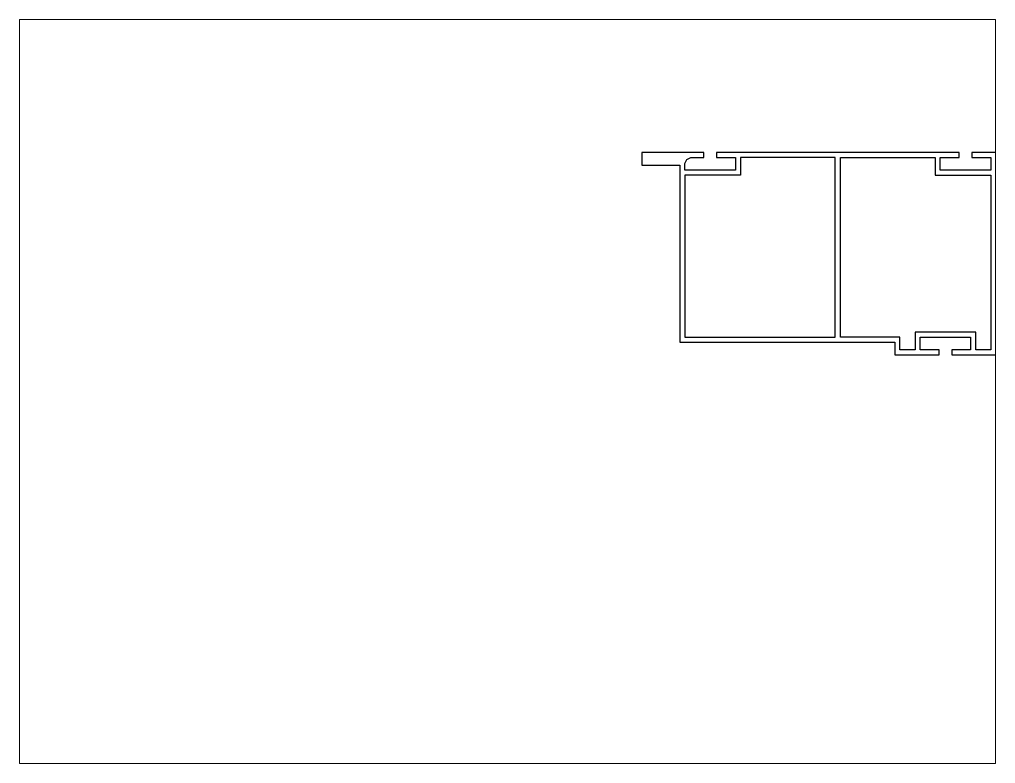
# Paper-space layout 'Layout1' of a CAD drawing. Extents: x 27 to 240, y 20 to 183.
# The model-space entities are those that its viewports show. They can reach past a viewport. Long polylines and large blocks are cut down to what shows.
import ezdxf

# ---------------------------------------------------------------- set-up
doc = ezdxf.new("R2010")
doc.units = 0
doc.header["$LTSCALE"] = 15
doc.layers.get('0').update_dxf_attribs({"linetype": 'CONTINUOUS'})

msp = doc.modelspace()

# ---------------------------------------------------------------- linework, layer by layer
at = {"color": 0, "linetype": 'CONTINUOUS', "ltscale": 0.05}
msp.add_lwpolyline([(373.56, 146.77), (366.07, 146.77), (366.07, 144.77), (383.57, 144.77), (383.57, 224.77), (374.07, 224.77), (374.07, 222.77), (381.57, 222.77), (381.57, 217.77), (361.57, 217.77), (361.57, 222.77), (369.07, 222.77), (369.07, 224.77), (273.07, 224.77), (273.07, 222.77), (280.57, 222.77), (280.57, 217.77), (260.57, 217.77), (260.57, 219.77, -0.414214), (263.57, 222.77), (268.07, 222.77), (268.07, 224.77), (243.57, 224.77), (243.57, 219.77), (258.57, 219.77), (258.57, 149.77), (343.57, 149.77), (343.57, 144.77), (361.07, 144.77), (361.07, 146.77), (353.57, 146.77), (353.57, 151.77), (373.56, 151.77), (373.56, 146.77)], format="xyb", close=True, dxfattribs=at)
for points in [[(282.57, 215.77), (260.57, 215.77), (260.57, 151.77), (320.07, 151.77), (320.07, 222.77), (282.57, 222.77)], [(375.56, 146.77), (375.56, 153.77), (351.57, 153.77), (351.57, 146.77), (345.57, 146.77), (345.57, 151.77), (322.07, 151.77), (322.07, 222.77), (359.57, 222.77), (359.57, 215.77), (381.57, 215.77), (381.57, 146.77), (375.56, 146.77)]]:
    msp.add_lwpolyline(points, close=True, dxfattribs=at)

psp = doc.layouts.get("Layout1")

# ---------------------------------------------------------------- viewports
at = {"layer": '0', "color": 0, "linetype": 'BYBLOCK', "ltscale": 0.05}
psp.add_viewport(center=(133.35, 101.6), size=(213.36, 162.56), view_center_point=(190.51, 130.3), view_height=293.8955, dxfattribs=at)

doc.saveas('drawing.dxf')
